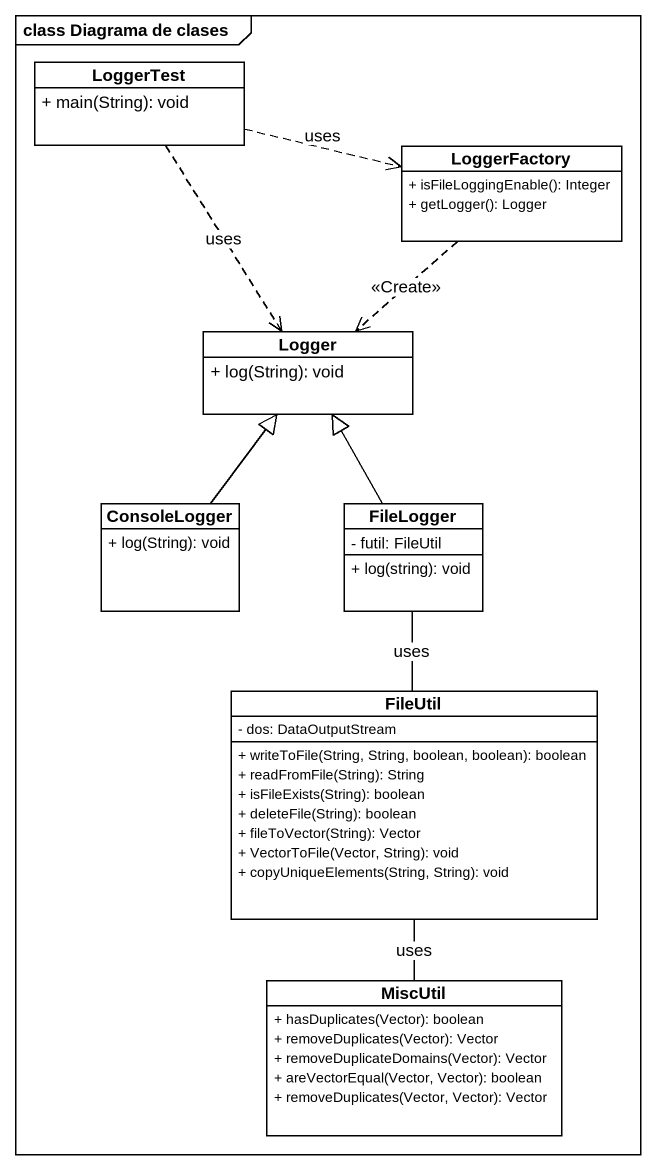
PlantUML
@startuml
mainframe class Diagrama de clases
hide circle
hide empty members
skinparam classAttributeIconSize 0
class LoggerTest {
  + main(String): void
}
class LoggerFactory {
  + isFileLoggingEnable(): Integer
  + getLogger(): Logger
}
class Logger {
  + log(String): void
}
class ConsoleLogger {
  + log(String): void
}
class FileLogger {
  - futil: FileUtil
  + log(string): void
}
class FileUtil {
  - dos: DataOutputStream
  + writeToFile(String, String, boolean, boolean): boolean
  + readFromFile(String): String
  + isFileExists(String): boolean
  + deleteFile(String): boolean
  + fileToVector(String): Vector
  + VectorToFile(Vector, String): void
  + copyUniqueElements(String, String): void
}
class MiscUtil {
  + hasDuplicates(Vector): boolean
  + removeDuplicates(Vector): Vector
  + removeDuplicateDomains(Vector): Vector
  + areVectorEqual(Vector, Vector): boolean
  + removeDuplicates(Vector, Vector): Vector
}
LoggerTest .right.> LoggerFactory : uses
LoggerTest ..> Logger : uses
LoggerFactory ..> Logger : <<Create>>
ConsoleLogger -up-|> Logger
FileLogger -up-|> Logger
FileLogger -- FileUtil : uses
FileUtil -- MiscUtil : uses
@enduml
